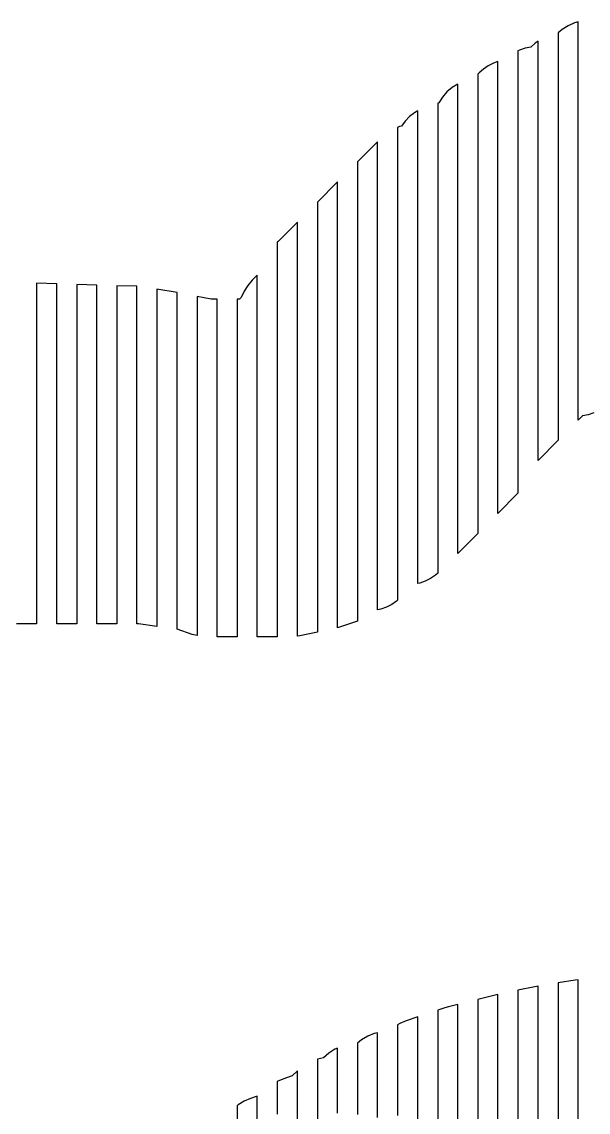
# Model space of a CAD drawing. Header units: millimetres. Extents: x -6 to 1890, y -8 to 898.
# Drawn here: x 402.6 to 515.6, y 626.4 to 843.9 of the extents above; entities that cross this region are included whole.
import ezdxf

# ---------------------------------------------------------------- set-up
doc = ezdxf.new("R2010")
doc.units = ezdxf.units.MM
doc.layers.add('PASSADAS_COMPLETAS', color=1, linetype='CONTINUOUS')
doc.layers.add('PECAS_2D', color=3, linetype='CONTINUOUS')

msp = doc.modelspace()

# ---------------------------------------------------------------- linework, layer by layer
at = {"layer": 'PASSADAS_COMPLETAS'}
for points in [[(516.691, 765.883), (515.578, 765.498), (514.429, 765.252), (513.578, 764.401), (513.578, 769.614), (513.578, 770.917), (513.578, 772.22), (513.578, 773.523), (513.578, 774.826), (513.578, 776.129), (513.578, 813.921), (513.578, 815.224), (513.578, 816.527), (513.578, 817.83), (513.578, 819.133), (513.578, 820.436), (513.578, 823.043), (513.578, 824.346), (513.578, 826.952), (513.578, 828.255), (513.578, 829.558), (513.578, 830.862), (513.578, 832.165), (513.578, 833.468), (513.578, 834.771), (513.578, 836.074), (513.578, 837.377), (513.578, 838.68), (513.578, 843.893), (512.872, 843.658), (511.58, 843.113), (510.38, 842.372), (509.578, 841.684), (509.578, 836.523), (509.578, 835.233), (509.578, 833.943), (509.578, 832.653), (509.578, 831.363), (509.578, 830.072), (509.578, 828.782), (509.578, 827.492), (509.578, 826.202), (509.578, 823.621), (509.578, 822.331), (509.578, 819.751), (509.578, 818.461), (509.578, 817.17), (509.578, 815.88), (509.578, 814.59), (509.578, 813.3), (509.578, 812.01), (509.578, 773.303), (509.578, 772.013), (509.578, 770.723), (509.578, 769.433), (509.578, 768.142), (509.578, 766.852), (509.578, 765.562), (509.578, 760.401), (505.578, 756.401), (505.578, 761.547), (505.578, 762.833), (505.578, 764.12), (505.578, 765.406), (505.578, 766.693), (505.578, 767.979), (505.578, 769.265), (505.578, 809.145), (505.578, 810.431), (505.578, 811.718), (505.578, 813.004), (505.578, 814.291), (505.578, 815.577), (505.578, 818.15), (505.578, 819.436), (505.578, 820.723), (505.578, 823.296), (505.578, 824.582), (505.578, 825.869), (505.578, 827.155), (505.578, 828.441), (505.578, 829.728), (505.578, 831.014), (505.578, 832.301), (505.578, 833.587), (505.578, 834.874), (505.578, 840.019), (505.018, 839.643), (504.135, 838.865), (502.996, 838.629), (501.883, 838.244), (501.578, 838.091), (501.578, 832.899), (501.578, 831.601), (501.578, 830.303), (501.578, 827.707), (501.578, 826.409), (501.578, 825.111), (501.578, 823.813), (501.578, 822.515), (501.578, 821.217), (501.578, 818.621), (501.578, 817.323), (501.578, 814.727), (501.578, 813.429), (501.578, 812.131), (501.578, 810.833), (501.578, 809.535), (501.578, 808.237), (501.578, 806.939), (501.578, 765.402), (501.578, 764.104), (501.578, 762.806), (501.578, 761.508), (501.578, 760.21), (501.578, 758.912), (501.578, 757.614), (501.578, 749.826), (497.578, 745.816), (497.578, 752.255), (497.578, 753.542), (497.578, 754.83), (497.578, 756.118), (497.578, 757.406), (497.578, 758.693), (497.578, 759.981), (497.578, 761.269), (497.578, 803.764), (497.578, 805.052), (497.578, 806.34), (497.578, 807.627), (497.578, 808.915), (497.578, 810.203), (497.578, 812.778), (497.578, 815.354), (497.578, 817.929), (497.578, 819.217), (497.578, 820.505), (497.578, 821.792), (497.578, 823.08), (497.578, 824.368), (497.578, 825.656), (497.578, 826.943), (497.578, 829.519), (497.578, 835.958), (496.713, 835.658), (495.655, 835.13), (494.678, 834.472), (493.804, 833.704), (493.578, 833.478), (493.578, 828.314), (493.578, 827.023), (493.578, 825.732), (493.578, 824.441), (493.578, 823.15), (493.578, 821.859), (493.578, 820.568), (493.578, 817.986), (493.578, 816.695), (493.578, 815.404), (493.578, 812.822), (493.578, 810.24), (493.578, 808.948), (493.578, 807.657), (493.578, 806.366), (493.578, 805.075), (493.578, 803.784), (493.578, 802.493), (493.578, 801.202), (493.578, 756.017), (493.578, 754.726), (493.578, 753.435), (493.578, 752.144), (493.578, 750.853), (493.578, 749.562), (493.578, 748.271), (493.578, 741.816), (489.578, 737.816), (489.578, 744.319), (489.578, 745.619), (489.578, 746.92), (489.578, 748.221), (489.578, 749.521), (489.578, 750.822), (489.578, 752.122), (489.578, 798.944), (489.578, 800.244), (489.578, 801.545), (489.578, 802.845), (489.578, 804.146), (489.578, 805.447), (489.578, 808.048), (489.578, 809.348), (489.578, 811.95), (489.578, 814.551), (489.578, 815.851), (489.578, 817.152), (489.578, 818.453), (489.578, 819.753), (489.578, 821.054), (489.578, 822.354), (489.578, 823.655), (489.578, 824.956), (489.578, 831.458), (488.477, 830.789), (487.417, 829.901), (486.509, 828.869), (485.778, 827.732), (485.578, 827.666), (485.578, 822.455), (485.578, 821.152), (485.578, 819.849), (485.578, 818.546), (485.578, 817.244), (485.578, 815.941), (485.578, 814.638), (485.578, 813.335), (485.578, 810.73), (485.578, 809.427), (485.578, 806.821), (485.578, 804.216), (485.578, 802.913), (485.578, 801.61), (485.578, 800.307), (485.578, 799.005), (485.578, 797.702), (485.578, 796.399), (485.578, 795.096), (485.578, 748.196), (485.578, 746.893), (485.578, 745.591), (485.578, 744.288), (485.578, 742.985), (485.578, 741.682), (485.578, 740.38), (485.578, 733.866), (485.118, 733.461), (484.141, 732.803), (483.083, 732.275), (481.97, 731.89), (481.578, 731.809), (481.578, 736.978), (481.578, 738.27), (481.578, 739.562), (481.578, 740.854), (481.578, 742.146), (481.578, 743.439), (481.578, 744.731), (481.578, 792.542), (481.578, 793.834), (481.578, 795.127), (481.578, 796.419), (481.578, 797.711), (481.578, 799.003), (481.578, 801.588), (481.578, 802.88), (481.578, 805.464), (481.578, 806.757), (481.578, 808.049), (481.578, 809.341), (481.578, 811.925), (481.578, 813.218), (481.578, 814.51), (481.578, 815.802), (481.578, 817.094), (481.578, 818.386), (481.578, 819.679), (481.578, 826.14), (480.923, 825.76), (479.935, 824.987), (479.066, 824.09), (478.337, 823.098), (477.972, 822.976), (477.578, 822.81), (477.578, 816.349), (477.578, 815.057), (477.578, 813.765), (477.578, 812.473), (477.578, 811.18), (477.578, 809.888), (477.578, 808.596), (477.578, 807.304), (477.578, 806.012), (477.578, 803.427), (477.578, 802.135), (477.578, 799.551), (477.578, 798.258), (477.578, 795.674), (477.578, 794.382), (477.578, 793.09), (477.578, 791.798), (477.578, 790.505), (477.578, 789.213), (477.578, 741.402), (477.578, 738.818), (477.578, 737.526), (477.578, 736.233), (477.578, 734.941), (477.578, 733.649), (477.578, 728.48), (477.363, 728.291), (476.386, 727.633), (475.327, 727.105), (474.214, 726.719), (473.578, 726.588), (473.578, 731.774), (473.578, 733.07), (473.578, 734.367), (473.578, 735.664), (473.578, 736.96), (473.578, 738.257), (473.578, 783.637), (473.578, 784.933), (473.578, 786.23), (473.578, 787.526), (473.578, 788.823), (473.578, 790.12), (473.578, 791.416), (473.578, 794.009), (473.578, 796.602), (473.578, 797.899), (473.578, 800.492), (473.578, 803.085), (473.578, 804.382), (473.578, 805.678), (473.578, 806.975), (473.578, 808.272), (473.578, 809.568), (473.578, 810.865), (473.578, 812.161), (473.578, 819.941), (469.578, 815.941), (469.578, 809.487), (469.578, 808.197), (469.578, 806.906), (469.578, 805.616), (469.578, 804.325), (469.578, 803.034), (469.578, 801.744), (469.578, 800.453), (469.578, 799.162), (469.578, 797.872), (469.578, 795.29), (469.578, 794), (469.578, 791.418), (469.578, 788.837), (469.578, 787.547), (469.578, 786.256), (469.578, 784.965), (469.578, 783.675), (469.578, 782.384), (469.578, 781.093), (469.578, 779.803), (469.578, 778.512), (469.578, 735.921), (469.578, 734.63), (469.578, 733.339), (469.578, 732.049), (469.578, 730.758), (469.578, 729.467), (469.578, 724.305), (465.578, 722.969), (465.578, 728.127), (465.578, 729.416), (465.578, 730.706), (465.578, 731.995), (465.578, 733.285), (465.578, 734.574), (465.578, 773.257), (465.578, 774.547), (465.578, 775.836), (465.578, 777.126), (465.578, 778.415), (465.578, 779.705), (465.578, 780.994), (465.578, 782.284), (465.578, 784.862), (465.578, 786.152), (465.578, 788.731), (465.578, 790.02), (465.578, 792.599), (465.578, 793.888), (465.578, 796.467), (465.578, 797.757), (465.578, 799.046), (465.578, 800.336), (465.578, 801.625), (465.578, 802.915), (465.578, 804.204), (465.578, 805.494), (465.578, 811.941), (461.578, 807.941), (461.578, 800.137), (461.578, 798.836), (461.578, 797.536), (461.578, 796.235), (461.578, 794.935), (461.578, 792.333), (461.578, 791.033), (461.578, 788.432), (461.578, 787.131), (461.578, 784.53), (461.578, 783.229), (461.578, 780.628), (461.578, 778.027), (461.578, 776.726), (461.578, 775.426), (461.578, 774.125), (461.578, 772.824), (461.578, 771.524), (461.578, 770.223), (461.578, 768.923), (461.578, 767.622), (461.578, 732.506), (461.578, 731.205), (461.578, 729.904), (461.578, 728.604), (461.578, 727.303), (461.578, 722.101), (458.075, 721.4), (457.578, 721.351), (457.578, 726.513), (457.578, 727.803), (457.578, 729.094), (457.578, 730.384), (457.578, 731.675), (457.578, 732.965), (457.578, 763.936), (457.578, 765.227), (457.578, 766.517), (457.578, 767.808), (457.578, 770.389), (457.578, 771.679), (457.578, 772.97), (457.578, 774.26), (457.578, 776.841), (457.578, 779.422), (457.578, 782.003), (457.578, 784.584), (457.578, 785.874), (457.578, 787.165), (457.578, 788.455), (457.578, 789.746), (457.578, 791.036), (457.578, 792.327), (457.578, 793.617), (457.578, 794.907), (457.578, 796.198), (457.578, 803.941), (453.733, 800.096), (453.578, 799.919), (453.578, 790.889), (453.578, 789.599), (453.578, 788.309), (453.578, 787.018), (453.578, 785.728), (453.578, 784.438), (453.578, 783.148), (453.578, 780.568), (453.578, 779.278), (453.578, 775.408), (453.578, 767.667), (453.578, 766.377), (453.578, 765.087), (453.578, 763.797), (453.578, 762.507), (453.578, 761.216), (453.578, 731.544), (453.578, 730.254), (453.578, 728.964), (453.578, 727.674), (453.578, 726.384), (453.578, 725.094), (453.578, 721.223), (449.578, 721.223), (449.578, 725.088), (449.578, 726.376), (449.578, 727.664), (449.578, 728.952), (449.578, 730.24), (449.578, 731.528), (449.578, 761.154), (449.578, 762.442), (449.578, 763.73), (449.578, 765.018), (449.578, 766.306), (449.578, 767.594), (449.578, 770.17), (449.578, 772.746), (449.578, 774.034), (449.578, 775.323), (449.578, 777.899), (449.578, 779.187), (449.578, 780.475), (449.578, 784.339), (449.578, 785.627), (449.578, 793.356), (448.563, 792.34), (447.671, 791.304), (446.942, 790.138), (446.398, 788.883), (446.058, 788.543), (445.578, 788.543), (445.578, 783.364), (445.578, 782.07), (445.578, 780.775), (445.578, 779.48), (445.578, 776.891), (445.578, 775.597), (445.578, 773.007), (445.578, 771.713), (445.578, 769.124), (445.578, 767.829), (445.578, 766.534), (445.578, 765.24), (445.578, 763.945), (445.578, 761.356), (445.578, 731.58), (445.578, 730.286), (445.578, 728.991), (445.578, 727.696), (445.578, 726.402), (445.578, 725.107), (445.578, 721.223), (441.578, 721.223), (441.578, 725.107), (441.578, 726.402), (441.578, 727.696), (441.578, 728.991), (441.578, 730.286), (441.578, 731.58), (441.578, 762.651), (441.578, 763.945), (441.578, 765.24), (441.578, 766.534), (441.578, 767.829), (441.578, 769.124), (441.578, 771.713), (441.578, 773.007), (441.578, 774.302), (441.578, 775.597), (441.578, 776.891), (441.578, 778.186), (441.578, 779.48), (441.578, 780.775), (441.578, 782.07), (441.578, 783.364), (441.578, 788.543), (440.387, 788.543), (437.578, 789.104), (437.578, 785.2), (437.578, 783.898), (437.578, 782.597), (437.578, 781.296), (437.578, 779.994), (437.578, 778.693), (437.578, 777.391), (437.578, 776.09), (437.578, 774.788), (437.578, 773.487), (437.578, 770.884), (437.578, 769.582), (437.578, 768.281), (437.578, 766.979), (437.578, 765.678), (437.578, 764.376), (437.578, 731.839), (437.578, 730.538), (437.578, 729.236), (437.578, 727.935), (437.578, 726.633), (437.578, 725.332), (437.578, 721.427), (436.608, 721.69), (433.578, 722.701), (433.578, 726.576), (433.578, 727.867), (433.578, 729.159), (433.578, 730.451), (433.578, 731.742), (433.578, 733.034), (433.578, 764.034), (433.578, 765.326), (433.578, 766.618), (433.578, 767.91), (433.578, 769.201), (433.578, 771.785), (433.578, 773.076), (433.578, 774.368), (433.578, 775.66), (433.578, 776.951), (433.578, 778.243), (433.578, 779.535), (433.578, 780.826), (433.578, 782.118), (433.578, 783.41), (433.578, 784.701), (433.578, 785.993), (433.578, 789.868), (429.578, 790.535), (429.578, 785.362), (429.578, 784.069), (429.578, 782.775), (429.578, 781.482), (429.578, 780.189), (429.578, 778.896), (429.578, 777.602), (429.578, 776.309), (429.578, 775.016), (429.578, 773.722), (429.578, 771.136), (429.578, 769.843), (429.578, 768.549), (429.578, 767.256), (429.578, 765.963), (429.578, 732.338), (429.578, 731.045), (429.578, 729.751), (429.578, 728.458), (429.578, 727.165), (429.578, 723.285), (425.913, 723.809), (425.578, 723.809), (425.578, 726.398), (425.578, 727.692), (425.578, 728.986), (425.578, 730.281), (425.578, 731.575), (425.578, 732.87), (425.578, 734.164), (425.578, 765.231), (425.578, 766.526), (425.578, 767.82), (425.578, 769.115), (425.578, 770.409), (425.578, 772.998), (425.578, 774.293), (425.578, 775.587), (425.578, 776.882), (425.578, 778.176), (425.578, 779.471), (425.578, 780.765), (425.578, 782.06), (425.578, 783.354), (425.578, 784.648), (425.578, 785.943), (425.578, 787.237), (425.578, 791.121), (421.578, 791.248), (421.578, 787.357), (421.578, 786.06), (421.578, 784.763), (421.578, 783.466), (421.578, 782.169), (421.578, 780.872), (421.578, 779.575), (421.578, 778.279), (421.578, 776.982), (421.578, 774.388), (421.578, 771.794), (421.578, 770.497), (421.578, 769.2), (421.578, 767.903), (421.578, 766.606), (421.578, 765.31), (421.578, 734.184), (421.578, 732.887), (421.578, 731.59), (421.578, 730.293), (421.578, 728.996), (421.578, 727.699), (421.578, 723.809), (417.578, 723.809), (417.578, 727.707), (417.578, 729.006), (417.578, 730.305), (417.578, 731.604), (417.578, 732.904), (417.578, 734.203), (417.578, 766.686), (417.578, 767.985), (417.578, 769.284), (417.578, 770.584), (417.578, 771.883), (417.578, 773.182), (417.578, 775.781), (417.578, 777.08), (417.578, 778.379), (417.578, 779.679), (417.578, 780.978), (417.578, 782.277), (417.578, 783.577), (417.578, 784.876), (417.578, 786.175), (417.578, 787.475), (417.578, 791.373), (413.578, 791.498), (413.578, 787.592), (413.578, 786.291), (413.578, 784.989), (413.578, 783.687), (413.578, 782.386), (413.578, 781.084), (413.578, 779.782), (413.578, 778.48), (413.578, 775.877), (413.578, 773.274), (413.578, 771.972), (413.578, 770.67), (413.578, 769.368), (413.578, 768.067), (413.578, 766.765), (413.578, 734.222), (413.578, 732.921), (413.578, 731.619), (413.578, 730.317), (413.578, 729.015), (413.578, 727.714), (413.578, 723.809), (409.578, 723.809), (409.578, 727.721), (409.578, 729.025), (409.578, 730.329), (409.578, 731.633), (409.578, 732.937), (409.578, 734.242), (409.578, 766.844), (409.578, 768.148), (409.578, 769.453), (409.578, 770.757), (409.578, 772.061), (409.578, 773.365), (409.578, 775.973), (409.578, 777.277), (409.578, 778.581), (409.578, 779.885), (409.578, 781.19), (409.578, 782.494), (409.578, 783.798), (409.578, 785.102), (409.578, 786.406), (409.578, 787.71), (409.578, 791.623), (405.578, 791.748), (405.578, 787.828), (405.578, 786.521), (405.578, 785.215), (405.578, 783.908), (405.578, 782.602), (405.578, 781.295), (405.578, 779.989), (405.578, 778.682), (405.578, 777.376), (405.578, 776.069), (405.578, 773.456), (405.578, 772.15), (405.578, 770.843), (405.578, 769.537), (405.578, 768.23), (405.578, 766.924), (405.578, 734.261), (405.578, 732.954), (405.578, 731.648), (405.578, 730.341), (405.578, 729.035), (405.578, 727.728), (405.578, 723.809), (401.578, 723.809)], [(513.578, 604.497), (513.578, 634.504), (513.578, 635.809), (513.578, 637.114), (513.578, 638.418), (513.578, 639.723), (513.578, 641.028), (513.578, 644.942), (513.578, 646.246), (513.578, 647.551), (513.578, 652.77), (512.961, 652.695), (509.578, 652.131), (509.578, 646.908), (509.578, 645.602), (509.578, 641.685), (509.578, 640.379), (509.578, 639.073), (509.578, 637.767), (509.578, 636.461), (509.578, 635.156), (509.578, 605.123)], [(505.578, 603.933), (505.578, 633.479), (505.578, 634.764), (505.578, 636.048), (505.578, 637.333), (505.578, 638.618), (505.578, 639.902), (505.578, 643.756), (505.578, 645.041), (505.578, 646.326), (505.578, 651.464), (504.917, 651.349), (501.578, 650.681), (501.578, 645.462), (501.578, 644.157), (501.578, 640.242), (501.578, 638.938), (501.578, 637.633), (501.578, 636.328), (501.578, 635.023), (501.578, 633.718), (501.578, 602.401)], [(497.578, 601.506), (497.578, 631.557), (497.578, 632.863), (497.578, 634.17), (497.578, 635.476), (497.578, 636.783), (497.578, 638.089), (497.578, 642.009), (497.578, 643.315), (497.578, 644.622), (497.578, 649.848), (493.578, 648.848), (493.578, 643.695), (493.578, 642.406), (493.578, 638.541), (493.578, 637.253), (493.578, 635.965), (493.578, 634.676), (493.578, 633.388), (493.578, 632.1), (493.578, 630.811), (493.578, 599.891)], [(489.578, 598.544), (489.578, 629.683), (489.578, 630.981), (489.578, 632.278), (489.578, 633.576), (489.578, 634.873), (489.578, 636.171), (489.578, 640.063), (489.578, 641.361), (489.578, 642.658), (489.578, 647.848), (487.691, 647.376), (487.02, 647.181), (485.578, 646.7), (485.578, 641.551), (485.578, 640.264), (485.578, 636.402), (485.578, 635.114), (485.578, 633.827), (485.578, 632.539), (485.578, 631.252), (485.578, 629.965), (485.578, 628.677), (485.578, 596.494)], [(481.578, 594.076), (481.578, 627.415), (481.578, 628.697), (481.578, 629.98), (481.578, 631.262), (481.578, 632.544), (481.578, 636.391), (481.578, 637.673), (481.578, 638.956), (481.578, 640.238), (481.578, 645.367), (479.265, 644.596), (478.006, 644.069), (477.578, 643.808), (477.578, 638.637), (477.578, 637.345), (477.578, 633.467), (477.578, 632.174), (477.578, 630.882), (477.578, 629.589), (477.578, 628.296), (477.578, 627.004), (477.578, 625.711)], [(473.578, 625.262), (473.578, 626.565), (473.578, 627.868), (473.578, 629.172), (473.578, 630.475), (473.578, 634.384), (473.578, 635.688), (473.578, 636.991), (473.578, 642.203), (472.919, 642.049), (471.601, 641.513), (470.391, 640.783), (469.578, 640.103), (469.578, 634.947), (469.578, 633.658), (469.578, 629.791), (469.578, 628.502), (469.578, 627.213), (469.578, 625.924)], [(465.578, 626.128), (465.578, 630.021), (465.578, 632.616), (465.578, 633.914), (465.578, 639.104), (465.077, 638.896), (463.853, 638.144), (462.772, 637.218), (461.578, 636.962), (461.578, 631.827), (461.578, 630.543), (461.578, 626.691), (461.578, 624.123)], [(457.578, 622.994), (457.578, 626.866), (457.578, 628.156), (457.578, 629.447), (457.578, 634.609), (456.545, 633.576), (454.705, 632.962), (453.578, 632.487), (453.578, 627.283), (453.578, 625.982)], [(449.578, 624.344), (449.578, 629.53), (448.242, 629.085), (446.95, 628.54), (445.75, 627.798), (445.578, 627.651), (445.578, 621.183)]]:
    msp.add_lwpolyline(points, dxfattribs=at)
at = {"layer": 'PECAS_2D'}
for points in [[(516.691, 765.883), (515.578, 765.498), (514.429, 765.252), (513.578, 764.401), (513.578, 769.614), (513.578, 770.917), (513.578, 772.22), (513.578, 773.523), (513.578, 774.826), (513.578, 776.129), (513.578, 813.921), (513.578, 815.224), (513.578, 816.527), (513.578, 817.83), (513.578, 819.133), (513.578, 820.436), (513.578, 823.043), (513.578, 824.346), (513.578, 826.952), (513.578, 828.255), (513.578, 829.558), (513.578, 830.862), (513.578, 832.165), (513.578, 833.468), (513.578, 834.771), (513.578, 836.074), (513.578, 837.377), (513.578, 838.68), (513.578, 843.893), (512.872, 843.658), (511.58, 843.113), (510.38, 842.372), (509.578, 841.684), (509.578, 836.523), (509.578, 835.233), (509.578, 833.943), (509.578, 832.653), (509.578, 831.363), (509.578, 830.072), (509.578, 828.782), (509.578, 827.492), (509.578, 826.202), (509.578, 823.621), (509.578, 822.331), (509.578, 819.751), (509.578, 818.461), (509.578, 817.17), (509.578, 815.88), (509.578, 814.59), (509.578, 813.3), (509.578, 812.01), (509.578, 773.303), (509.578, 772.013), (509.578, 770.723), (509.578, 769.433), (509.578, 768.142), (509.578, 766.852), (509.578, 765.562), (509.578, 760.401), (505.578, 756.401), (505.578, 761.547), (505.578, 762.833), (505.578, 764.12), (505.578, 765.406), (505.578, 766.693), (505.578, 767.979), (505.578, 769.265), (505.578, 809.145), (505.578, 810.431), (505.578, 811.718), (505.578, 813.004), (505.578, 814.291), (505.578, 815.577), (505.578, 818.15), (505.578, 819.436), (505.578, 820.723), (505.578, 823.296), (505.578, 824.582), (505.578, 825.869), (505.578, 827.155), (505.578, 828.441), (505.578, 829.728), (505.578, 831.014), (505.578, 832.301), (505.578, 833.587), (505.578, 834.874), (505.578, 840.019), (505.018, 839.643), (504.135, 838.865), (502.996, 838.629), (501.883, 838.244), (501.578, 838.091), (501.578, 832.899), (501.578, 831.601), (501.578, 830.303), (501.578, 827.707), (501.578, 826.409), (501.578, 825.111), (501.578, 823.813), (501.578, 822.515), (501.578, 821.217), (501.578, 818.621), (501.578, 817.323), (501.578, 814.727), (501.578, 813.429), (501.578, 812.131), (501.578, 810.833), (501.578, 809.535), (501.578, 808.237), (501.578, 806.939), (501.578, 765.402), (501.578, 764.104), (501.578, 762.806), (501.578, 761.508), (501.578, 760.21), (501.578, 758.912), (501.578, 757.614), (501.578, 749.826), (497.578, 745.816), (497.578, 752.255), (497.578, 753.542), (497.578, 754.83), (497.578, 756.118), (497.578, 757.406), (497.578, 758.693), (497.578, 759.981), (497.578, 761.269), (497.578, 803.764), (497.578, 805.052), (497.578, 806.34), (497.578, 807.627), (497.578, 808.915), (497.578, 810.203), (497.578, 812.778), (497.578, 815.354), (497.578, 817.929), (497.578, 819.217), (497.578, 820.505), (497.578, 821.792), (497.578, 823.08), (497.578, 824.368), (497.578, 825.656), (497.578, 826.943), (497.578, 829.519), (497.578, 835.958), (496.713, 835.658), (495.655, 835.13), (494.678, 834.472), (493.804, 833.704), (493.578, 833.478), (493.578, 828.314), (493.578, 827.023), (493.578, 825.732), (493.578, 824.441), (493.578, 823.15), (493.578, 821.859), (493.578, 820.568), (493.578, 817.986), (493.578, 816.695), (493.578, 815.404), (493.578, 812.822), (493.578, 810.24), (493.578, 808.948), (493.578, 807.657), (493.578, 806.366), (493.578, 805.075), (493.578, 803.784), (493.578, 802.493), (493.578, 801.202), (493.578, 756.017), (493.578, 754.726), (493.578, 753.435), (493.578, 752.144), (493.578, 750.853), (493.578, 749.562), (493.578, 748.271), (493.578, 741.816), (489.578, 737.816), (489.578, 744.319), (489.578, 745.619), (489.578, 746.92), (489.578, 748.221), (489.578, 749.521), (489.578, 750.822), (489.578, 752.122), (489.578, 798.944), (489.578, 800.244), (489.578, 801.545), (489.578, 802.845), (489.578, 804.146), (489.578, 805.447), (489.578, 808.048), (489.578, 809.348), (489.578, 811.95), (489.578, 814.551), (489.578, 815.851), (489.578, 817.152), (489.578, 818.453), (489.578, 819.753), (489.578, 821.054), (489.578, 822.354), (489.578, 823.655), (489.578, 824.956), (489.578, 831.458), (488.477, 830.789), (487.417, 829.901), (486.509, 828.869), (485.778, 827.732), (485.578, 827.666), (485.578, 822.455), (485.578, 821.152), (485.578, 819.849), (485.578, 818.546), (485.578, 817.244), (485.578, 815.941), (485.578, 814.638), (485.578, 813.335), (485.578, 810.73), (485.578, 809.427), (485.578, 806.821), (485.578, 804.216), (485.578, 802.913), (485.578, 801.61), (485.578, 800.307), (485.578, 799.005), (485.578, 797.702), (485.578, 796.399), (485.578, 795.096), (485.578, 748.196), (485.578, 746.893), (485.578, 745.591), (485.578, 744.288), (485.578, 742.985), (485.578, 741.682), (485.578, 740.38), (485.578, 733.866), (485.118, 733.461), (484.141, 732.803), (483.083, 732.275), (481.97, 731.89), (481.578, 731.809), (481.578, 736.978), (481.578, 738.27), (481.578, 739.562), (481.578, 740.854), (481.578, 742.146), (481.578, 743.439), (481.578, 744.731), (481.578, 792.542), (481.578, 793.834), (481.578, 795.127), (481.578, 796.419), (481.578, 797.711), (481.578, 799.003), (481.578, 801.588), (481.578, 802.88), (481.578, 805.464), (481.578, 806.757), (481.578, 808.049), (481.578, 809.341), (481.578, 811.925), (481.578, 813.218), (481.578, 814.51), (481.578, 815.802), (481.578, 817.094), (481.578, 818.386), (481.578, 819.679), (481.578, 826.14), (480.923, 825.76), (479.935, 824.987), (479.066, 824.09), (478.337, 823.098), (477.972, 822.976), (477.578, 822.81), (477.578, 816.349), (477.578, 815.057), (477.578, 813.765), (477.578, 812.473), (477.578, 811.18), (477.578, 809.888), (477.578, 808.596), (477.578, 807.304), (477.578, 806.012), (477.578, 803.427), (477.578, 802.135), (477.578, 799.551), (477.578, 798.258), (477.578, 795.674), (477.578, 794.382), (477.578, 793.09), (477.578, 791.798), (477.578, 790.505), (477.578, 789.213), (477.578, 741.402), (477.578, 738.818), (477.578, 737.526), (477.578, 736.233), (477.578, 734.941), (477.578, 733.649), (477.578, 728.48), (477.363, 728.291), (476.386, 727.633), (475.327, 727.105), (474.214, 726.719), (473.578, 726.588), (473.578, 731.774), (473.578, 733.07), (473.578, 734.367), (473.578, 735.664), (473.578, 736.96), (473.578, 738.257), (473.578, 783.637), (473.578, 784.933), (473.578, 786.23), (473.578, 787.526), (473.578, 788.823), (473.578, 790.12), (473.578, 791.416), (473.578, 794.009), (473.578, 796.602), (473.578, 797.899), (473.578, 800.492), (473.578, 803.085), (473.578, 804.382), (473.578, 805.678), (473.578, 806.975), (473.578, 808.272), (473.578, 809.568), (473.578, 810.865), (473.578, 812.161), (473.578, 819.941), (469.578, 815.941), (469.578, 809.487), (469.578, 808.197), (469.578, 806.906), (469.578, 805.616), (469.578, 804.325), (469.578, 803.034), (469.578, 801.744), (469.578, 800.453), (469.578, 799.162), (469.578, 797.872), (469.578, 795.29), (469.578, 794), (469.578, 791.418), (469.578, 788.837), (469.578, 787.547), (469.578, 786.256), (469.578, 784.965), (469.578, 783.675), (469.578, 782.384), (469.578, 781.093), (469.578, 779.803), (469.578, 778.512), (469.578, 735.921), (469.578, 734.63), (469.578, 733.339), (469.578, 732.049), (469.578, 730.758), (469.578, 729.467), (469.578, 724.305), (465.578, 722.969), (465.578, 728.127), (465.578, 729.416), (465.578, 730.706), (465.578, 731.995), (465.578, 733.285), (465.578, 734.574), (465.578, 773.257), (465.578, 774.547), (465.578, 775.836), (465.578, 777.126), (465.578, 778.415), (465.578, 779.705), (465.578, 780.994), (465.578, 782.284), (465.578, 784.862), (465.578, 786.152), (465.578, 788.731), (465.578, 790.02), (465.578, 792.599), (465.578, 793.888), (465.578, 796.467), (465.578, 797.757), (465.578, 799.046), (465.578, 800.336), (465.578, 801.625), (465.578, 802.915), (465.578, 804.204), (465.578, 805.494), (465.578, 811.941), (461.578, 807.941), (461.578, 800.137), (461.578, 798.836), (461.578, 797.536), (461.578, 796.235), (461.578, 794.935), (461.578, 792.333), (461.578, 791.033), (461.578, 788.432), (461.578, 787.131), (461.578, 784.53), (461.578, 783.229), (461.578, 780.628), (461.578, 778.027), (461.578, 776.726), (461.578, 775.426), (461.578, 774.125), (461.578, 772.824), (461.578, 771.524), (461.578, 770.223), (461.578, 768.923), (461.578, 767.622), (461.578, 732.506), (461.578, 731.205), (461.578, 729.904), (461.578, 728.604), (461.578, 727.303), (461.578, 722.101), (458.075, 721.4), (457.578, 721.351), (457.578, 726.513), (457.578, 727.803), (457.578, 729.094), (457.578, 730.384), (457.578, 731.675), (457.578, 732.965), (457.578, 763.936), (457.578, 765.227), (457.578, 766.517), (457.578, 767.808), (457.578, 770.389), (457.578, 771.679), (457.578, 772.97), (457.578, 774.26), (457.578, 776.841), (457.578, 779.422), (457.578, 782.003), (457.578, 784.584), (457.578, 785.874), (457.578, 787.165), (457.578, 788.455), (457.578, 789.746), (457.578, 791.036), (457.578, 792.327), (457.578, 793.617), (457.578, 794.907), (457.578, 796.198), (457.578, 803.941), (453.733, 800.096), (453.578, 799.919), (453.578, 790.889), (453.578, 789.599), (453.578, 788.309), (453.578, 787.018), (453.578, 785.728), (453.578, 784.438), (453.578, 783.148), (453.578, 780.568), (453.578, 779.278), (453.578, 775.408), (453.578, 767.667), (453.578, 766.377), (453.578, 765.087), (453.578, 763.797), (453.578, 762.507), (453.578, 761.216), (453.578, 731.544), (453.578, 730.254), (453.578, 728.964), (453.578, 727.674), (453.578, 726.384), (453.578, 725.094), (453.578, 721.223), (449.578, 721.223), (449.578, 725.088), (449.578, 726.376), (449.578, 727.664), (449.578, 728.952), (449.578, 730.24), (449.578, 731.528), (449.578, 761.154), (449.578, 762.442), (449.578, 763.73), (449.578, 765.018), (449.578, 766.306), (449.578, 767.594), (449.578, 770.17), (449.578, 772.746), (449.578, 774.034), (449.578, 775.323), (449.578, 777.899), (449.578, 779.187), (449.578, 780.475), (449.578, 784.339), (449.578, 785.627), (449.578, 793.356), (448.563, 792.34), (447.671, 791.304), (446.942, 790.138), (446.398, 788.883), (446.058, 788.543), (445.578, 788.543), (445.578, 783.364), (445.578, 782.07), (445.578, 780.775), (445.578, 779.48), (445.578, 776.891), (445.578, 775.597), (445.578, 773.007), (445.578, 771.713), (445.578, 769.124), (445.578, 767.829), (445.578, 766.534), (445.578, 765.24), (445.578, 763.945), (445.578, 761.356), (445.578, 731.58), (445.578, 730.286), (445.578, 728.991), (445.578, 727.696), (445.578, 726.402), (445.578, 725.107), (445.578, 721.223), (441.578, 721.223), (441.578, 725.107), (441.578, 726.402), (441.578, 727.696), (441.578, 728.991), (441.578, 730.286), (441.578, 731.58), (441.578, 762.651), (441.578, 763.945), (441.578, 765.24), (441.578, 766.534), (441.578, 767.829), (441.578, 769.124), (441.578, 771.713), (441.578, 773.007), (441.578, 774.302), (441.578, 775.597), (441.578, 776.891), (441.578, 778.186), (441.578, 779.48), (441.578, 780.775), (441.578, 782.07), (441.578, 783.364), (441.578, 788.543), (440.387, 788.543), (437.578, 789.104), (437.578, 785.2), (437.578, 783.898), (437.578, 782.597), (437.578, 781.296), (437.578, 779.994), (437.578, 778.693), (437.578, 777.391), (437.578, 776.09), (437.578, 774.788), (437.578, 773.487), (437.578, 770.884), (437.578, 769.582), (437.578, 768.281), (437.578, 766.979), (437.578, 765.678), (437.578, 764.376), (437.578, 731.839), (437.578, 730.538), (437.578, 729.236), (437.578, 727.935), (437.578, 726.633), (437.578, 725.332), (437.578, 721.427), (436.608, 721.69), (433.578, 722.701), (433.578, 726.576), (433.578, 727.867), (433.578, 729.159), (433.578, 730.451), (433.578, 731.742), (433.578, 733.034), (433.578, 764.034), (433.578, 765.326), (433.578, 766.618), (433.578, 767.91), (433.578, 769.201), (433.578, 771.785), (433.578, 773.076), (433.578, 774.368), (433.578, 775.66), (433.578, 776.951), (433.578, 778.243), (433.578, 779.535), (433.578, 780.826), (433.578, 782.118), (433.578, 783.41), (433.578, 784.701), (433.578, 785.993), (433.578, 789.868), (429.578, 790.535), (429.578, 785.362), (429.578, 784.069), (429.578, 782.775), (429.578, 781.482), (429.578, 780.189), (429.578, 778.896), (429.578, 777.602), (429.578, 776.309), (429.578, 775.016), (429.578, 773.722), (429.578, 771.136), (429.578, 769.843), (429.578, 768.549), (429.578, 767.256), (429.578, 765.963), (429.578, 732.338), (429.578, 731.045), (429.578, 729.751), (429.578, 728.458), (429.578, 727.165), (429.578, 723.285), (425.913, 723.809), (425.578, 723.809), (425.578, 726.398), (425.578, 727.692), (425.578, 728.986), (425.578, 730.281), (425.578, 731.575), (425.578, 732.87), (425.578, 734.164), (425.578, 765.231), (425.578, 766.526), (425.578, 767.82), (425.578, 769.115), (425.578, 770.409), (425.578, 772.998), (425.578, 774.293), (425.578, 775.587), (425.578, 776.882), (425.578, 778.176), (425.578, 779.471), (425.578, 780.765), (425.578, 782.06), (425.578, 783.354), (425.578, 784.648), (425.578, 785.943), (425.578, 787.237), (425.578, 791.121), (421.578, 791.248), (421.578, 787.357), (421.578, 786.06), (421.578, 784.763), (421.578, 783.466), (421.578, 782.169), (421.578, 780.872), (421.578, 779.575), (421.578, 778.279), (421.578, 776.982), (421.578, 774.388), (421.578, 771.794), (421.578, 770.497), (421.578, 769.2), (421.578, 767.903), (421.578, 766.606), (421.578, 765.31), (421.578, 734.184), (421.578, 732.887), (421.578, 731.59), (421.578, 730.293), (421.578, 728.996), (421.578, 727.699), (421.578, 723.809), (417.578, 723.809), (417.578, 727.707), (417.578, 729.006), (417.578, 730.305), (417.578, 731.604), (417.578, 732.904), (417.578, 734.203), (417.578, 766.686), (417.578, 767.985), (417.578, 769.284), (417.578, 770.584), (417.578, 771.883), (417.578, 773.182), (417.578, 775.781), (417.578, 777.08), (417.578, 778.379), (417.578, 779.679), (417.578, 780.978), (417.578, 782.277), (417.578, 783.577), (417.578, 784.876), (417.578, 786.175), (417.578, 787.475), (417.578, 791.373), (413.578, 791.498), (413.578, 787.592), (413.578, 786.291), (413.578, 784.989), (413.578, 783.687), (413.578, 782.386), (413.578, 781.084), (413.578, 779.782), (413.578, 778.48), (413.578, 775.877), (413.578, 773.274), (413.578, 771.972), (413.578, 770.67), (413.578, 769.368), (413.578, 768.067), (413.578, 766.765), (413.578, 734.222), (413.578, 732.921), (413.578, 731.619), (413.578, 730.317), (413.578, 729.015), (413.578, 727.714), (413.578, 723.809), (409.578, 723.809), (409.578, 727.721), (409.578, 729.025), (409.578, 730.329), (409.578, 731.633), (409.578, 732.937), (409.578, 734.242), (409.578, 766.844), (409.578, 768.148), (409.578, 769.453), (409.578, 770.757), (409.578, 772.061), (409.578, 773.365), (409.578, 775.973), (409.578, 777.277), (409.578, 778.581), (409.578, 779.885), (409.578, 781.19), (409.578, 782.494), (409.578, 783.798), (409.578, 785.102), (409.578, 786.406), (409.578, 787.71), (409.578, 791.623), (405.578, 791.748), (405.578, 787.828), (405.578, 786.521), (405.578, 785.215), (405.578, 783.908), (405.578, 782.602), (405.578, 781.295), (405.578, 779.989), (405.578, 778.682), (405.578, 777.376), (405.578, 776.069), (405.578, 773.456), (405.578, 772.15), (405.578, 770.843), (405.578, 769.537), (405.578, 768.23), (405.578, 766.924), (405.578, 734.261), (405.578, 732.954), (405.578, 731.648), (405.578, 730.341), (405.578, 729.035), (405.578, 727.728), (405.578, 723.809), (401.578, 723.809)], [(513.578, 604.497), (513.578, 634.504), (513.578, 635.809), (513.578, 637.114), (513.578, 638.418), (513.578, 639.723), (513.578, 641.028), (513.578, 644.942), (513.578, 646.246), (513.578, 647.551), (513.578, 652.77), (512.961, 652.695), (509.578, 652.131), (509.578, 646.908), (509.578, 645.602), (509.578, 641.685), (509.578, 640.379), (509.578, 639.073), (509.578, 637.767), (509.578, 636.461), (509.578, 635.156), (509.578, 605.123)], [(505.578, 603.933), (505.578, 633.479), (505.578, 634.764), (505.578, 636.048), (505.578, 637.333), (505.578, 638.618), (505.578, 639.902), (505.578, 643.756), (505.578, 645.041), (505.578, 646.326), (505.578, 651.464), (504.917, 651.349), (501.578, 650.681), (501.578, 645.462), (501.578, 644.157), (501.578, 640.242), (501.578, 638.938), (501.578, 637.633), (501.578, 636.328), (501.578, 635.023), (501.578, 633.718), (501.578, 602.401)], [(497.578, 601.506), (497.578, 631.557), (497.578, 632.863), (497.578, 634.17), (497.578, 635.476), (497.578, 636.783), (497.578, 638.089), (497.578, 642.009), (497.578, 643.315), (497.578, 644.622), (497.578, 649.848), (493.578, 648.848), (493.578, 643.695), (493.578, 642.406), (493.578, 638.541), (493.578, 637.253), (493.578, 635.965), (493.578, 634.676), (493.578, 633.388), (493.578, 632.1), (493.578, 630.811), (493.578, 599.891)], [(489.578, 598.544), (489.578, 629.683), (489.578, 630.981), (489.578, 632.278), (489.578, 633.576), (489.578, 634.873), (489.578, 636.171), (489.578, 640.063), (489.578, 641.361), (489.578, 642.658), (489.578, 647.848), (487.691, 647.376), (487.02, 647.181), (485.578, 646.7), (485.578, 641.551), (485.578, 640.264), (485.578, 636.402), (485.578, 635.114), (485.578, 633.827), (485.578, 632.539), (485.578, 631.252), (485.578, 629.965), (485.578, 628.677), (485.578, 596.494)], [(481.578, 594.076), (481.578, 627.415), (481.578, 628.697), (481.578, 629.98), (481.578, 631.262), (481.578, 632.544), (481.578, 636.391), (481.578, 637.673), (481.578, 638.956), (481.578, 640.238), (481.578, 645.367), (479.265, 644.596), (478.006, 644.069), (477.578, 643.808), (477.578, 638.637), (477.578, 637.345), (477.578, 633.467), (477.578, 632.174), (477.578, 630.882), (477.578, 629.589), (477.578, 628.296), (477.578, 627.004), (477.578, 625.711)], [(473.578, 625.262), (473.578, 626.565), (473.578, 627.868), (473.578, 629.172), (473.578, 630.475), (473.578, 634.384), (473.578, 635.688), (473.578, 636.991), (473.578, 642.203), (472.919, 642.049), (471.601, 641.513), (470.391, 640.783), (469.578, 640.103), (469.578, 634.947), (469.578, 633.658), (469.578, 629.791), (469.578, 628.502), (469.578, 627.213), (469.578, 625.924)], [(465.578, 626.128), (465.578, 630.021), (465.578, 632.616), (465.578, 633.914), (465.578, 639.104), (465.077, 638.896), (463.853, 638.144), (462.772, 637.218), (461.578, 636.962), (461.578, 631.827), (461.578, 630.543), (461.578, 626.691), (461.578, 624.123)], [(457.578, 622.994), (457.578, 626.866), (457.578, 628.156), (457.578, 629.447), (457.578, 634.609), (456.545, 633.576), (454.705, 632.962), (453.578, 632.487), (453.578, 627.283), (453.578, 625.982)], [(449.578, 624.344), (449.578, 629.53), (448.242, 629.085), (446.95, 628.54), (445.75, 627.798), (445.578, 627.651), (445.578, 621.183)]]:
    msp.add_lwpolyline(points, dxfattribs=at)

doc.saveas('drawing.dxf')
